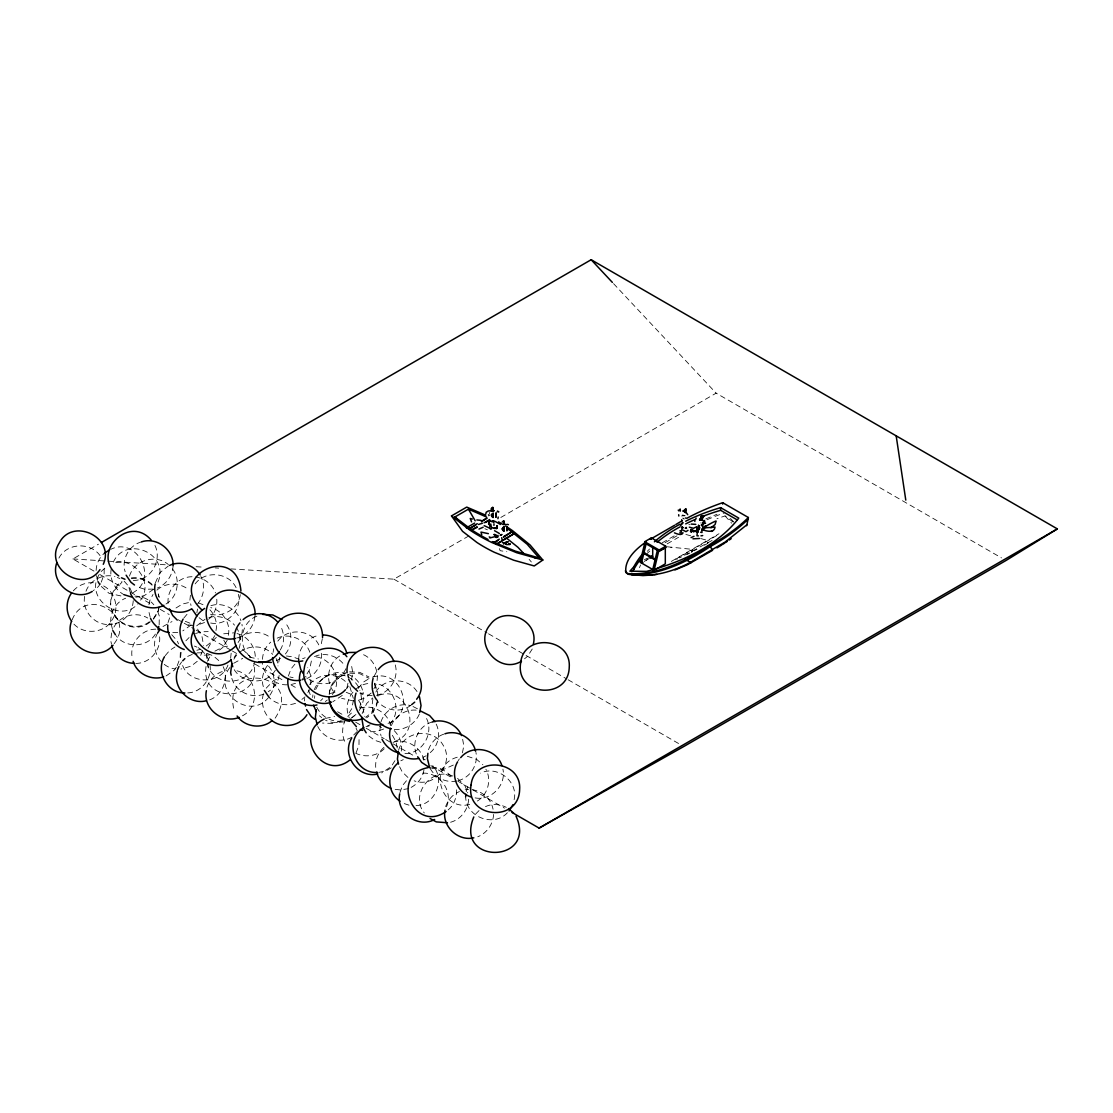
<?xml version="1.0" encoding="UTF-8"?>
<svg xmlns="http://www.w3.org/2000/svg" width="1113" height="1113" viewBox="0 0 1113 1113"><rect width="100%" height="100%" fill="white"/><g stroke="black" fill="none" stroke-linecap="round" stroke-linejoin="round"><path stroke-width="0.75" stroke-dasharray="5 3.75" d="M84.671 596.373C81.736 610.717 94.591 625.381 109.213 624.463M96.135 570.44C96.288 563.86 99.391 557.557 104.358 553.258M111.217 569.146C109.255 579.303 114.973 589.793 123.933 594.662M110.688 604.206C110.368 595.26 114.389 586.412 121.957 581.445M110.688 621.972C110.465 612.011 116.142 601.869 125.644 598.224M180.598 657.31L181.127 652.107M190.406 595.191L189.878 600.394L191.019 605.486M206.712 653.331L206.754 661.08M206.016 666.478C200.145 705.531 264.407 701.232 253.374 663.209M230.641 658.173L231.17 652.969M262.515 659.313C262.668 652.719 265.77 646.416 270.737 642.118M298.743 659.564C298.479 647.752 307.731 637.151 319.306 635.314M304.378 700.981L304.642 698.38M312.642 697.489L312.906 694.888M314.52 698.366L314.784 695.764M329.198 694.735C329.351 684.62 336.766 675.327 346.463 672.614M380.396 725.412L379.867 730.601L381.008 735.707M111.217 599.003L113.943 590.78L121.957 582.182M111.634 632.894L110.688 640.504L111.55 644.33M133.24 600.672C132.739 611.733 124.545 622.084 113.47 624.059M148.947 604.735L149.559 601.117L153.01 594.453M155.403 582.753L159.938 572.652L168.383 565.988M159.159 624.755L159.27 615.892L156.877 609.298M173.099 565.696C172.598 575.477 166.38 584.436 157.267 588.067M168.035 622.584L170.762 614.362M196.876 612.707L197.516 609.02M215.978 630.556C217.786 622.612 214.6 613.875 208.576 608.463M228.318 635.328C231.073 623.322 222.53 610.494 210.691 607.587M254.863 616.226C254.167 626.369 246.585 635.718 236.624 638.041M263.405 693.816C260.999 702.345 263.113 711.805 269.235 718.288M273.088 652.399L273.715 648.796M279.739 657.268L278 665.922M288.378 676.064L290.91 669.052L296.141 662.68M311.362 661.011L309.609 669.664L306.938 674.005M310.722 684.648L310.833 675.786L307.745 667.675M322.339 638.765L320.794 646.194M329.531 693.496C329.893 682.144 341.955 678.054 345.976 668.621M353.489 700.077L351.736 708.731L347.159 716.007M362.156 713.558L366.692 703.458L372.688 697.948M372.883 698.867L371.937 706.477L373.745 713.892M401.292 751.094C402.725 742.928 398.857 734.455 392.652 729.168C403.782 731.018 414.829 724.396 419.295 714.226M399.901 792.651L402.433 785.639L407.664 779.267M466.166 791.691L468.893 783.469M468.643 799.217C468.142 810.292 459.947 820.629 448.887 822.618M493.588 814.424C493.087 824.204 486.868 833.164 477.755 836.795M514.109 799.677C518.602 781.535 497.149 764.868 480.579 773.132M158.046 582.099C170.261 552.41 123.64 534.184 112.538 564.013M159.159 606.237L158.046 611.204L153.483 618.48M159.159 606.988L158.046 611.955L153.483 619.218M202.566 650.729L200.048 656.948M240.311 594.69C238.432 609.075 222.155 618.397 208.576 613.666M239.114 648.448C241.382 641.7 240.422 634.299 236.888 628.163M254.654 661.303C252.108 684.412 216.798 688.557 208.326 667.104M279.113 675.424C278.222 682.186 273.895 688.084 268.261 691.743M346.866 688.112L347.979 683.132M351.458 679.987L352.835 672.989L351.291 664.238M359.736 707.84L361.475 699.187L360.96 694.011M377.404 700.119C376.514 707.395 371.547 713.363 365.551 717.217M377.474 701.482C376.597 708.23 372.271 714.143 366.622 717.802M423.956 769.876C422.898 777.876 417.069 784.665 409.876 788.032M446.522 806.814C453.826 789.966 437.771 770.071 419.865 773.507M462.424 752.833L463.801 745.835L462.257 737.084M700.8 523.013L700.828 522.748M691.618 552.563L692.453 549.599L719.443 533.99M499.459 548.612L500.099 550.698L506.832 551.7M639.474 567.672L640.532 564.987M682.979 514.749L681.643 516.084M72.15 619.83C85.562 585.591 137.316 615.225 113.721 644.218M85.993 591.226C90.097 579.943 103.481 573.237 114.987 576.604M99.127 574.642C84.032 598.655 120.677 624.602 138.652 603.079M129.498 576.117C134.158 560.103 155.778 553.745 168.383 564.555M157.726 632.88C149.212 646.848 158.95 667.09 175.242 668.941M208.034 648.183L211.456 642.02L216.52 637.248M207.338 661.331L210.747 655.167M207.004 687.111C209.87 678.429 217.578 671.918 226.551 670.36M314.228 689.754C319 678.067 332.829 669.789 345.364 673.393M315.661 689.559L319.779 681.866L323.007 678.582M345.726 719.527C341.482 727.109 341.552 737.07 346.352 744.36M373.787 676.801L377.21 670.638M381.008 721.808C384.764 709.774 398.551 702.053 410.711 705.642M391.414 725.565C395.157 715.311 406.44 708.884 417.152 710.219M398.579 750.245C403.977 730.768 432.985 727.304 442.918 744.847C455.064 763.115 434.71 788.644 414.161 780.811M428.519 749.731C431.107 742.218 437.172 735.971 444.894 733.801M445.631 806.535C447.996 799.983 452.838 794.098 459.432 791.58M101.227 582.182L104.121 574.322L104.219 565.46M111.634 620.595C120.399 609.006 115.015 590.071 101.394 584.923M140.558 600.157C154.276 582.669 133.922 555.777 113.387 563.331M177.245 665.685L180.139 657.811L180.417 650.674M214.865 635.537L210.287 642.799L205.126 646.89M227.205 640.309L222.628 647.571L219.484 650.103M238.085 642.521C241.897 637.401 243.01 630.57 241.966 624.351M227.956 665.059C220.416 686.039 186.414 684.467 181.739 662.416M280.212 650.062C284.956 642.674 284.469 632.713 280.114 625.214M269.903 695.166C276.163 686.61 275.412 673.768 268.344 665.866M307.828 692.523L309.609 689.615M332.342 694.568C343.041 680.558 332.55 658.409 315.243 656.795M359.207 710.47C363.019 705.35 364.132 698.505 363.088 692.286M373.94 688.697C381.829 676.662 375.304 658.298 361.53 653.957M356.09 752.875L358.984 745L359.096 736.138M394.934 760.694L391.247 766.509L381.745 772.951M532.237 649.018L527.659 656.28L524.515 658.813M58.906 558.114C67.142 542.128 92.226 541.808 101.144 557.335M100.337 583.629L98.431 586.551L93.269 590.641M113.943 627.078C120.274 615.364 136.343 611.232 147.709 618.007M155.389 634.076C147.319 647.696 125.491 648.462 116.183 635.76M183.77 618.105L188.334 612.762M197.446 604.178C203.79 596.582 205.794 585.341 200.855 576.478M165.169 655.71L169.733 650.368L174.964 646.987M176.369 667.132L174.449 670.054L166.06 675.967M179.624 665.004L181.642 661.915M234.175 657.366L236.081 654.458M233.897 659.216C241.173 645.29 262.348 642.549 272.741 654.388M229.807 667.591C211.484 691.131 249.048 720.723 267.996 698.088M267.523 665.365C262.96 671.417 261.054 679.667 263.405 686.971M285.401 653.985C292.719 645.22 292.844 631.321 285.123 622.737M275.328 670.276C265.979 686.165 239.712 683.73 232.77 666.757M266.188 688.168L273.52 680.6L279.78 677.887M275.134 718.163C305.282 673.003 219.651 659.661 234.481 711.722M346.519 688.919L348.425 685.998M358.122 688.502L363.367 682.144L369.808 678.165M375.86 692.022C384.583 676.885 408.749 677.219 417.431 692.272M389.856 724.132C403.017 710.331 393.612 685.205 374.664 683.438M458.111 760.777L459.391 758.843M646.528 560.215L648.517 557.724M73.291 590.892C78.439 584.895 86.744 581.932 94.535 582.809M101.144 571.553L107.14 566.044M195.151 583.88C205.585 569.578 230.433 572.555 236.749 589.222M196.667 625.854L205.112 619.176M185.871 640.81L189.085 637.526M277.833 641.088C288.267 626.786 313.115 629.763 319.431 646.43M309.651 684.481C318.596 672.586 338.227 672.085 347.52 683.785M320.627 700.787L322.784 698.602M347.743 716.438L353.739 710.929M353.739 734.983L356.953 731.7M383.985 747.31C377.39 752.958 374.093 762.488 376.347 770.919M475.808 813.867L479.035 810.584M682.965 518.588L684.523 518.964M647.015 553.564L649.839 551.046M109.728 623.503C100.56 633.631 83.433 634.007 73.931 624.156M153.483 589.361L143.967 595.817L135.772 597.236M156.905 590.14C165.545 582.336 179.485 582.252 188.445 589.556M175.993 607.99L182.449 604.025L191.631 601.896M162.957 626.508L171.986 621.569M191.199 624.95L182.796 630.862M208.604 619.315C214.628 614.362 217.675 605.973 216.673 598.251M197.251 661.317L191.074 666.172L180.96 669.052M214.892 651.147L223.003 646.945L229.612 645.804M239.128 638.389C247.768 630.584 261.708 630.501 270.668 637.805M233.702 663.278L242.731 658.34M301.887 679.459L305.032 676.927M339.632 656.03C327.389 663.682 324.773 682.172 334.61 692.773M301.887 699.409L305.032 696.877M342.303 695.375L332.787 701.816M371.144 693.065L364.981 697.934L357.704 700.536M352.014 717.635L357.301 713.377M384.208 748.799C376.945 756.325 364.939 757.8 355.715 753.251M430.244 752.611C438.564 745.724 440.985 732.716 435.74 723.213M448.177 809.874C454.688 804.532 457.554 795.322 456.066 787.086M507.375 812.754C493.671 827.669 466.152 817.123 465.637 796.894M132.489 592.923C159.215 579.33 137.344 536.202 110.813 549.293M165.976 604.025C178.205 596.763 181.196 578.287 171.485 567.713M149.323 621.777C136.732 631.906 115.251 624.421 111.843 608.561M150.325 621.75C135.925 634.716 110.535 622.751 110.688 603.455M280.601 658.27L275.259 661.4M242.467 715.798C262.64 705.447 256.06 672.099 233.452 670.235M338.255 678.415C329.1 686.484 313.991 685.093 305.588 676.537M325.274 701.58L327.278 700.021M351.124 718.247L354.143 715.909M410.558 705.475C400.763 713.196 384.889 710.845 377.432 700.926M391.233 767.859L385.891 771.003L379.116 772.297M453.325 765.062L444.031 769.222L431.441 768.499M477.352 801.04C487.8 794.696 491.918 780.004 485.908 769.25M671.292 561.439L718.998 533.739M93.965 571.094L72.901 558.935L98.445 544.201M230.808 568.896L393.919 579.177L469.213 535.715M500.822 517.462L716.132 393.153L1001.491 557.891M662.263 542.782L675.341 535.228M665.059 542.699L677.9 535.283M667.16 543.867L678.54 537.301M644.344 559.825L647.14 558.197M644.19 561.481L648.448 559.032M670.847 547.679L671.612 547.234M675.563 559.241L692.453 549.599L692.036 551.881M712.07 540.459L682.032 556.611M704.473 545.189L707.91 543.297L707.91 540.681M693.969 550.852L697.002 549.224M683.493 518.853L682.923 517.948M676.732 559.38L677.427 559.004M689.893 552.994L687.055 554.483M679.695 557.836L681.643 556.806M204.528 622.501L197.251 625.103M256.922 616.185C239.726 622.376 236.958 648.712 252.484 658.326M187.638 656.406L193.899 653.693M209.647 699.882C223.421 694.749 229.793 676.774 221.863 664.224M306.951 678.527C316.482 674.297 322.798 663.654 321.309 653.248M323.646 678.067C336.265 669.734 355.214 675.939 359.93 690.436M340.272 676.676L346.533 673.963M340.995 720.862L333.719 723.478L322.464 723.047M351.972 737.168C339.896 744.11 323.104 738.67 317.497 725.871M383.679 729.001L376.403 731.617L367.846 731.77M394.684 741.425C423.608 731.742 407.372 685.121 378.935 695.235M400.819 760.791L403.282 759.636M422.829 757.369L426.168 755.783M705.767 518.908L717.036 514.234M141.518 541.878C129.122 545.189 121.164 559.491 125.143 571.706M195.54 633.547L201.286 631.753L208.187 631.628M277.193 638.152C289.477 632.295 305.56 639.419 309.817 652.26M302.597 658.715L305.171 657.741M314.464 656.6C325.205 651.522 338.825 656.225 345.002 666.158M330.311 693.538L336.056 691.743M325.455 718.455L334.637 716.341M367.554 725.773L370.128 724.813M432.22 722.017C418.335 725.648 410.989 742.413 416.832 755.324M457.262 757.216C425.556 766.161 442.362 815.356 473.011 803.391M485.491 806.619C492.085 803.53 499.862 804.017 506.276 807.342M733.133 522.067L725.064 515.917L723.255 516.515A191.603 110.618 0 0 0 716.939 518.769M210.913 605.695C222.823 601.702 236.972 608.894 240.951 620.776M208.91 617.632C217.911 614.64 228.499 617.952 234.537 625.158M223.713 633.798L233.786 632.852M196.848 650.27L200.771 649.241M301.901 680.085L305.838 679.055M291.592 684.398L295.529 683.368M263.906 694.109C250.133 699.493 232.979 690.116 231.212 675.188M372.396 677.205C403.059 667.271 417.194 716.508 385.515 724.076M367.763 683.563C352.348 685.705 342.693 703.583 349.204 717.704M295.529 703.333C286.486 706.463 276.024 704.376 269.235 697.545M376.444 695.305C390.566 692.884 399.859 676.537 394.656 663.153M360 708.216C372.716 703.903 387.908 712.515 390.719 725.676M344.334 721.892L333.163 722.74L325.608 720.403M365.996 726.761L369.168 725.94M393.014 742.371C406.203 737.877 421.73 747.296 424.067 761.014M408.763 788.561L400.569 789.98L393.585 789.145M458.013 780.672C470.201 777.89 478.423 764.631 475.947 752.444M131.39 577.897C139.083 576.743 147.528 579.414 152.801 585.201M131.39 578.649C139.083 577.494 147.528 580.165 152.801 585.953M133.31 580.402C151.438 580.903 163.611 558.392 153.733 543.311M192.048 576.729C177.287 576.743 164.71 591.991 168.773 606.432M153.344 589.097L144.773 589.25L137.233 586.913M155.806 629.151C141.031 629.165 128.468 644.413 132.53 658.854M177.746 632.421L170.623 632.657M197.071 652.872L203.957 652.747M209.188 655.042L200.632 655.195M135.772 663.39C150.436 663.668 162.289 648.587 159.27 634.424M349.635 671.793L359.791 672.363L368.973 676.968M349.705 673.142L359.861 673.727L369.043 678.332M187.735 692.912C201.843 692.481 212.694 677.678 209.814 664.085M342.428 720.987C331.841 722.796 321.128 716.522 316.649 706.95M404.937 753.501C423.065 754.002 435.225 731.505 425.347 716.41M456.706 781.02C445.715 783.302 434.167 777.236 429.507 767.107M465.178 789.785L468.615 789.451M416.053 805.575C435.086 805.228 445.854 779.434 432.693 765.619M688.836 524.64L690.088 524.668M683.591 515.667L684.732 515.722M685.135 515.709L682.339 515.876M134.826 596.095C141.949 596.22 149.267 599.17 153.831 604.776M120.941 595.942L109.102 593.354L100.629 585.883M210.663 623.03C226.746 626.16 241.952 610.147 238.46 594.314M192.994 625.506L184.661 624.379M286.389 655.988L293.109 656.893L299.272 659.369M249.34 657.185L258.369 658.979M287.335 684.801C274.452 685.511 263.155 674.548 262.251 661.915M372.173 695.708L363.84 694.582M353.447 700.94L341.608 698.352M431.621 767.288C439.649 767.372 447.676 771.226 452.198 777.973M475.126 797.896C491.209 801.026 506.415 785.013 502.923 769.18M72.901 558.935L168.341 564.959M196.111 566.712L203.053 567.143M215.199 567.908L218.663 568.131M667.244 546.789L691.966 549.321L691.966 551.38M195.512 576.937C204.416 578.259 212.527 584.311 215.477 592.951M289.853 676.941L293.109 677.65M467.321 756.256L476.754 759.442L482.875 764.742M380.855 742.315L374.65 740.27L368.389 735.637M472.079 789.66C482.291 791.079 491.167 798.995 493.059 809.248M409 805.158L402.795 803.127M685.9 534.463L690.867 535.84M700.8 538.567L707.423 540.403L707.423 543.019M198.351 602.815L204.528 605.291M237.041 633.561C247.74 636.233 255.42 646.653 255.294 657.616M185.315 621.318L191.492 623.809M346.213 692.314L352.39 694.804M207.227 653.456L213.39 655.933L219.511 661.219M379.324 726.525L381.634 727.401M452.699 776.025C431.621 766.342 409.459 794.863 424.303 812.963M117.296 577.48L119.87 578.551M347.673 674.269C355.186 676.704 360.918 683.507 362.755 691.09M413.02 706.518L418.891 709.538M194.399 646.069L196.973 647.14M422.717 758.718L425.291 759.789M484.878 528.703L487.424 529.816M490.11 515.806L488.148 514.345L488.718 515.973M393.919 579.177L487.035 632.935M488.537 633.798L524.585 654.611M526.087 655.474L566.628 678.888M568.131 679.765L682.283 745.654M99.975 574.572L152.606 604.957M160.133 609.298L169.148 614.515M178.177 619.718L182.685 622.32M184.188 623.197L194.719 629.262M196.222 630.139L230.808 650.103M232.311 650.98L238.335 654.444M254.877 664.002L284.956 681.365M290.966 684.843L298.479 689.184M337.587 711.75L345.1 716.09M355.631 722.17L360.139 724.772M366.163 728.25L384.208 738.67M385.71 739.533L391.72 743.011M393.223 743.874L415.789 756.896M430.828 765.591L451.878 777.737M457.888 781.215L471.425 789.034M472.928 789.896L504.509 808.135M457.568 778.335L465.039 785.931L467.78 792.846M203.109 620.706L196.862 616.059M242.509 649.185L250.968 657.477M198.267 647.669L200.27 649.088M407.915 777.43L402.183 771.879L398.899 765.313M319.361 715.77L321.699 717.579M201.286 649.797L206.726 655.96L208.799 660.51M124.169 581.209L129.623 587.372L131.696 591.921M171.708 634.674L177.162 640.838L178.539 643.871M730.434 518.435L733.662 521.83M613.555 283.648L716.132 393.153M725.064 515.917L731.617 523.166M529.12 559.352L531.346 561.982M392.388 735.29L396.033 741.828L397.397 748.868M358.497 700.091L362.921 707.631L364.466 716.382M223.741 640.114L228.151 647.655M197.599 629.095L202.023 636.636L203.568 645.387M374.427 683.145L377.516 691.256L378.114 697.795M374.497 684.495L377.585 692.62M349.872 686.791L353.308 698.352M356.007 728.027L357.384 731.046M308.44 689.935L310.485 695.347M276.121 658.451L279.21 666.562M489.47 514.136L489.247 512.175M158.255 593.799L159.27 597.375M158.255 594.551L158.922 596.93M150.213 617.353L148.419 609.924M130.165 592.339L128.357 584.923M112.496 629.402L110.98 623.252M97.68 580.471L95.871 573.042M347.673 675.354L348.244 677.914M348.091 674.269L348.439 677.72M706.978 519.785A195.067 112.622 0 0 1 724.41 512.898M647.265 551.311A173.684 100.281 0 0 1 649.547 549.001"/><path stroke-width="1.5" d="M701.023 517.879L701.162 516.112A23.651 18.657 24.9 0 0 703.597 516.502C701.413 519.882 701.246 517.128 701.58 518.255M508.947 543.701L510.324 543.965M492.725 507.375L491.25 508.585L491.334 511.284M685.58 510.185L685.079 512.397M494.506 528.397L497.302 528.174M698.95 527.033C697.489 533.544 687.194 531.221 691.841 529.969M496.217 514.637L495.911 517.35L496.245 515.152A8.208 6.692 -2.6 0 0 496.259 514.623L496.259 514.596M507.027 529.635L506.916 530.943L507.208 528.717A8.292 6.761 -2.6 0 0 507.236 528.188L507.027 529.621M493.935 525.378L493.991 524.126M678.666 514.721L678.833 516.029M505.845 543.214L506.512 544.577L509.963 544.494M679.946 510.811L680.126 508.947L680.377 510.909M702.498 518.769L702.011 520.161A23.651 18.657 24.9 0 0 699.562 519.785L699.562 519.701A23.651 18.657 24.9 0 0 702.011 520.077L702.011 520.161M699.687 527.673L699.173 529.593L698.686 526.839M496.175 514.832L495.814 515.778M507.152 528.397L506.985 529.51M681.699 520.161L682.074 521.051L681.768 520.035M496.593 528.731L497.066 525.795M493.296 517.503L493.17 514.665M504.245 531.096L504.106 528.119M698.421 535.868L696.975 535.77L697.503 530.122M502.158 528.856L503.897 526.532L504.272 528.132M155.194 583.963C150.978 603.274 174.644 619.273 191.283 609.048M167.771 625.186C166.839 635.815 174.254 646.138 184.243 649.547M206.392 690.714C202.608 708.48 222.517 724.229 239.128 717.384M288.044 678.568C285.582 694.234 301.609 708.564 316.982 704.96M347.103 672.809C344.418 646.556 384.834 636.97 393.974 661.637M361.683 717.356L363.548 728.542L366.177 732.799M399.706 793.861C395.602 812.601 418.043 828.67 434.668 819.474M427.893 753.334L427.364 758.523L429.507 767.107M445.019 810.139C441.666 826.18 457.93 841.581 473.832 837.825M465.637 796.894L465.902 794.292M503.994 542.657L503.549 544.007M685.427 518.004L686.93 518.241A224.353 129.525 0 0 1 697.42 512.926L701.468 511.076A217.675 125.672 0 0 1 722.685 502.686L748.381 517.517A217.536 125.588 0 0 1 734.024 529.844L730.851 532.209A224.562 129.651 0 0 1 709.732 545.467C685.552 561.272 657.519 575.504 627.802 573.598A4.647 2.685 0 0 1 625.923 572.513C624.045 559.477 636.497 548.5 646.361 541.711M505.177 542.88L505.219 543.881L505.831 543.394M690.686 531.708C691.674 532.571 691.563 529.593 691.41 531.777M502.631 528.174L503.911 527.019M56.805 562.733C49.584 582.92 74.084 602.592 92.268 591.42M71.455 621.36C62.759 645.331 96.901 664.489 113.081 645.192M177.315 670.819C172.223 687.458 188.793 704.946 205.71 700.912M231.782 663.835L230.641 672.642L231.212 675.188M300.663 671.542C294.375 689.545 313.504 708.689 331.479 702.164M316.301 709.691L315.369 717.287L317.163 724.716M356.021 693.121C350.442 709.398 365.704 727.805 382.789 724.549M373.092 678.346C371.158 685.678 372.09 693.816 376.695 699.98M390.496 728.292C385.418 744.931 401.988 762.433 418.891 758.384M398.371 751.442L397.424 759.052L398.565 764.144M533.35 644.051C539.318 620.108 504.147 604.832 490.151 624.769C473.248 644.357 499.626 674.826 521.496 661.15M694.943 519.548L694.832 521.454M495.855 513.844L496.064 513.037M488.941 522.234L488.593 524.14L489.386 522.637M700.606 532.251L702.011 532.487L701.746 529.051M103.272 564.291C115.432 537.245 72.428 516.877 59.17 543.116C43.226 568.27 83.823 594.175 99.975 569.606M158.046 629.735L158.783 626.424M419.657 712.57L421.034 705.572L419.49 696.821M485.811 513.914L486.186 512.258L488.259 510.992L492.697 510.505M681.448 531.082L682.464 526.797M644.733 543.047L640.156 562.246L654.124 570.301L658.715 551.102L665.741 547.54L665.741 546.219L651.328 537.885L644.719 541.697L644.719 543.033L659.146 551.352L665.741 547.54M642.646 562.788L641.519 563.025L646.096 543.826M652.761 569.522L657.352 550.323M690.867 529.969L690.756 531.527M691.535 530.984L690.477 531.249L691.076 529.969M746.67 525.753L748.381 517.517M696.877 526.88L696.696 530.539L698.338 532.209M702.985 529.858C706.546 531.165 714.421 533.322 715.047 527.047L710.79 527.492C713.795 527.687 703.124 526.88 701.844 529.565C703.778 531.513 703.402 525.586 701.677 524.905M698.227 526.783L697.851 528.244L698.7 526.922M506.902 526.964L507.194 527.353M693.552 530.971L693.496 531.708M505.956 542.615L505.705 543.381M691.382 531.04L690.825 530.511L691.535 531.694M693.844 531.527L697.308 531.346L699.548 527.298M497.65 536.591L498.054 535.381M685.344 511.368L687.737 514.707M679.918 530.831L681.351 531.235M493.894 520.675L492.224 521.468M696.571 531.777L697.489 531.318M164.501 656.74C155.305 671.612 167.27 693.371 184.883 692.968M183.102 619.134C175.506 631.864 182.504 649.867 196.584 654.319M193.94 630.473C181.725 652.301 212.653 676.732 231.031 659.898M177.524 669.623L178.929 666.548M351.722 738.072C341.079 755.101 358.261 778.836 377.808 773.98M457.596 761.835C450 774.565 456.998 792.567 471.091 797.019M473.79 816.956C453.881 865.051 537.468 863.618 516.029 816.177M699.562 519.785L700.926 518.213L700.049 518.672M691.09 537.621L694.011 536.313M490.026 528.174L490.346 529.106M688.029 530.331L685.998 531.666L683.062 530.178M416.624 699.242C434.766 675.73 396.395 646.639 378.281 669.553M512.996 804.643L509.058 810.932M681.1 524.529L682.213 522.79M71.552 593.006C65.57 601.229 65.681 613.18 71.705 621.318M157.726 632.88L159.743 629.791M239.907 622.904C219.15 648.796 261.666 679.167 279.321 651.508M306.938 714.713C299.592 727.012 280.601 729.168 270.403 719.193M696.168 518.157L695.945 518.505A6.845 4.842 45 0 0 695.917 519.075M702.442 526.199L704.056 520.355M491.556 509.253L492.836 507.389M502.172 522.094L503.674 520.731M642.048 554.566A173.684 100.281 0 0 0 633.714 566.948L629.902 571.178L646.444 571.386A179.889 103.857 0 0 0 738.754 518.101L720.626 507.639A173.684 100.281 0 0 0 685.691 521.204M631.808 571.734L633.714 569.619A173.684 100.281 0 0 1 642.048 557.237M680.46 525.614L683.173 522.679M497.928 518.686L498.207 517.03M182.713 660.83L184.855 658.632M398.051 763.031C386.294 772.561 387.227 793.054 400.054 801.193M460.685 757.661C471.884 743.804 496.621 748.59 501.907 765.605M701.788 525.322L701.51 525.489M491.417 529.009L491.556 528.188M746.92 524.752L725.161 542.031L690.408 562.385C674.617 570.691 655.933 576.854 638.013 574.781M104.358 553.258L109.589 549.864M204.653 608.408C174.393 628.428 211.651 671.918 236.179 645.443M243.121 619.621C252.832 610.745 269.499 611.941 277.763 622.209M345.461 689.754C330.352 706.574 299.216 690.95 304.252 668.704C306.103 648.642 334.776 640.81 346.866 656.698M363.881 727.512C343.374 739.394 354.017 774.356 377.697 772.422M411.573 704.696L414.718 702.164M271.989 720.695C261.931 729.585 244.568 726.998 237.111 715.979M350.15 759.762C322.937 782.216 292.399 734.26 324.231 719.04M446.118 811.502C413.549 834.291 389.105 774.551 428.185 767.622M703.416 522.234L704.919 521.162L703.319 521.635M696.168 527.006L693.399 528.299L689.323 527.159M505.733 526.171A206.545 119.244 0 0 1 512.495 530.637L530.066 544.953L542.838 560.02L534.24 565.947L513.719 560.215L494.242 552.243A156.989 90.64 0 0 1 476.879 542.434L462.549 531.332L451.488 515.903L466.737 507.097L485.811 515.249M101.45 542.462L591.156 259.732L1057.35 528.898L1005.999 560.493L683.772 746.517L539.109 828.1L512.036 812.476M493.017 517.1C489.261 516.001 494.2 511.799 493.17 514.749M460.615 522.442L454.869 516.989L468.448 509.156L486.492 517.002M466.347 527.882L474.653 523.082M475.849 525.002L468.837 529.051L477.254 523.68M481.47 521.246L487.077 518.004L481.47 521.76M468.837 528.536L471.481 530.066L477.087 526.825M484.113 522.776L489.72 519.534M477.087 527.325L471.481 530.066M485.505 522.47L488.315 520.856M497.901 540.445L493.685 542.88L499.306 539.137M503.507 536.703L511.924 531.847L514.568 533.377L496.328 544.41L500.544 541.475M503.507 537.217L511.924 531.847M503.34 539.847L514.568 533.377M650.368 539.249L674.673 525.211M644.719 541.697L659.146 550.031L665.741 546.219M641.519 563.025L642.758 562.302M649.867 558.211L652.705 556.57L652.705 546.636M655.529 569.494L665.31 563.846L665.31 547.29M674.965 569.953L687.389 564.75L712.557 550.337L709.732 545.467M539.109 828.1L1057.35 528.898M491.974 521.872L493.407 521.051L492.53 521.343M699.548 538.483L692.912 538.817M482.43 523.249L478.493 524.46M483.153 527.242L478.952 529.078M163.848 605.333C151.869 611.524 135.939 605.848 130.485 593.507M506.888 524.348L508.418 524.64M490.875 520.884L489.289 521.58L490.777 521.009M711.569 527.325L715.075 524.543L716.118 521.037C714.602 520.981 697.628 530.47 704.501 528.661M169.607 565.404C180.362 560.326 193.982 565.028 200.159 574.962M343.305 654.291L349.065 652.496L355.965 652.371M685.622 508.905L683.243 511.117L685.302 512.008M702.693 535.562L700.953 535.826M681.74 532.807L679.806 532.793M141.518 541.878C156.613 536.647 173.781 549.78 173.099 565.696M163.639 676.843C151.438 680.933 136.718 673.768 133.143 661.289M362.212 718.803C347.312 724.674 329.74 713.308 328.933 697.336M432.22 722.017C443.517 718.233 457.137 724.507 461.561 735.568M444.894 733.801C457.61 729.488 472.802 738.1 475.599 751.261M701.913 518.046L702.929 517.74M506.429 541.711L508.279 541.878M653.721 574.795L656.809 574.391M503.772 524.056L503.952 520.995M109.213 624.463L112.051 624.198M262.668 614.39L272.824 614.974L282.02 619.579M235.302 638.389C211.943 644.399 195.443 610.926 214.461 596.109C229.153 582.016 256.296 594.579 255.072 615.002M271.322 662.43L258.717 661.706M302.778 660.927C290.716 663.501 277.401 655.654 274.591 643.537M300.482 680.224C286.723 682.686 273.422 671.292 272.56 657.588M447.468 822.744L436.282 821.895L430.049 818.514M652.176 575.004L642.994 575.588L628.887 574.405A4.689 2.713 0 0 1 627.009 573.32L626.522 572.569M702.275 523.875L705.572 523.207L702.386 522.86M489.803 537.969L494.562 536.744L496.648 537.287M494.297 528.202L495.953 528.174M506.137 541.878L507.653 541.85M691.284 524.084L695.806 524.362M481.108 520.383L476.837 519.938M629.902 573.849L633.214 573.891M491.779 510.589L493.977 510.672M495.675 537.301L496.774 537.496M503.786 521.677L503.98 524.696M322.742 634.994C333.747 634.911 344.46 642.674 346.853 653.595M134.339 663.32C124.03 663.362 114.222 655.585 111.843 645.61M534.449 557.683L539.179 558.003L527.117 544.187L510.728 531.012A198.907 114.834 0 0 0 506.999 528.508M701.246 525.016L702.261 525.099M691.187 529.371L693.802 530.623M488.37 533.656L480.969 532.084L481.748 534.699M497.358 511.618L498.819 511.827L497.428 511.117M503.619 523.986L506.053 524.793M494.005 510.784C491.988 510.157 493.532 506.749 493.045 511.563M503.786 524.112L504.954 524.306M131.473 596.999L123.933 594.662M169.19 632.574C161.051 631.516 154.137 625.756 150.547 618.508M391.373 728.82C383.762 727.512 377.474 721.836 374.065 715.061M349.788 721.335C339.674 719.958 330.923 711.416 329.587 701.246M399.303 752.958C391.693 751.637 385.39 745.974 381.996 739.199M686.22 527.409L686.526 528.341L685.246 528.188M493.24 513.107L491.32 514.665L492.586 517.434M542.838 560.02L516.682 552.716L491.876 542.532A200.048 115.488 0 0 1 469.756 530.038L451.488 515.903M539.179 558.003L515.208 551.088L492.377 541.6M472.371 519.048L470.256 518.491L471.55 521.858M683.66 511.201L685.26 511.994M491.932 527.52L495.09 528.508M502.422 542.504L505.622 543.506M683.006 510.95L683.939 511.243M494.45 534.365L496.635 535.297M685.441 512.717L686.123 508.919M682.45 527.548L681.546 527.242L683.132 527.785L682.269 527.492M503.521 531.026L502.172 529.023M420.408 710.929L429.59 715.534L435.044 721.711M489.205 536.911L490.346 537.37M121.47 577.814L124.976 579.275M360.334 693.121L362.671 694.095M360.306 729.432L362.643 730.406M430.272 768.026L421.674 762.405L417.709 756.743M391.066 788.366C384.208 785.528 378.295 779.573 376.639 772.185M691.145 562.705L685.441 559.491M503.966 530.692L502.589 529.19M484.197 525.67L486.868 526.866A141.824 81.889 0 0 1 489.483 528.119M509.921 544.354L508.919 543.854M493.852 534.518L497.928 537.009M674.436 532.849C676.815 533.85 681.879 535.979 683.048 532.835M700.856 517.114A173.684 100.281 0 0 1 720.626 510.311L737.363 519.966M651.342 555.777L652.705 556.57M493.685 542.379L496.328 543.895M508.571 808.595L513.677 813.172M506.234 537.885L517.948 547.29L524.07 553.843M630.542 573.96L631.6 574.767C660.246 575.059 686.846 562.162 710.164 546.636A220.165 127.105 0 0 0 731.06 533.503L734.204 531.165A213.571 123.306 0 0 0 748.381 518.95M625.297 570.941L626.369 571.748M357.593 691.187L351.847 685.65L348.578 679.069M356.397 726.608L350.08 719.123M202.343 610.286C164.46 576.826 236.61 541.224 240.937 591.003M314.882 719.374L311.362 716.661L306.52 709.565M134.492 584.993L130.972 582.28L126.131 575.184M177.245 620.094L172.668 615.447L169.399 608.867M118.743 575.894C88.929 555.095 128.565 513.01 151.382 540.306M454.869 516.989L471.898 530.025A192.646 111.23 0 0 0 488.051 539.429M591.156 259.732L612.373 282.396M678.958 510.519L678.248 510.13L678.666 510.742M269.235 697.545L264.393 690.45M196.862 616.059L192.006 608.978M303.376 673.699L300.747 669.456L298.618 660.872M316.259 711.513L313.518 705.197M98 581.626L99.753 584.464M112.83 630.556L115.446 634.813M468.448 509.156L475.195 520.828M493.24 520.634L493.894 522.846M232.77 666.757L230.92 659.439M207.338 663.626L208.326 667.104M496.134 513.051L496.217 513.803M304.948 703.527L305.519 706.087M274.299 642.257C266.146 607.281 323.215 601.757 322.547 637.54M501.685 537.676L502.213 540.515M490.763 524.014L491.292 526.825M489.164 522.873L489.957 527.117M896.174 435.837L905.787 500.113M722.685 502.686L722.685 504.106M720.626 507.639L720.626 510.311M703.597 516.502L703.597 516.571A23.651 18.657 24.9 0 0 701.162 516.195L701.162 516.195M659.146 550.031L659.146 551.352M651.328 537.885L651.328 539.221M633.714 566.948L633.714 569.619M731.171 538.664A201.383 116.267 0 0 1 729.238 540.028M727.276 541.377A201.383 116.267 0 0 1 725.286 542.713M724.271 543.367A201.383 116.267 0 0 1 722.212 544.674M721.182 545.328A201.383 116.267 0 0 1 716.939 547.874M675.855 524.487A224.353 129.525 0 0 1 681.921 520.912M654.402 541.808A173.684 100.281 0 0 1 680.001 524.181M656.99 542.281A173.684 100.281 0 0 1 680.001 526.866M685.691 523.889A173.684 100.281 0 0 1 694.637 519.701M496.217 513.83A8.208 6.692 -2.6 0 1 496.203 514.359M507.194 527.381A8.292 6.761 -2.6 0 1 507.166 527.91M498.554 521.886A206.545 119.244 0 0 1 502.909 524.432M495.048 521.385A198.907 114.834 0 0 1 500.488 524.473M494.548 530.734A141.824 81.889 0 0 1 499.403 533.503M471.063 785.027C465.22 818.598 519.034 823.147 519.646 789.312C521.607 759.887 473.943 755.657 471.063 785.027M520.689 662.666C514.846 696.237 568.66 700.787 569.258 666.965C571.233 637.526 523.569 633.297 520.689 662.666M497.08 525.851L496.676 527.506L497.08 525.851M705.503 526.018L704.432 526.922L705.517 526.004M492.753 508.21L492.002 508.669L492.753 508.21M698.463 525.35L699.159 526.226L698.463 525.35M501.782 534.504L500.196 535.214L501.699 534.643M712.445 530.984L711.263 531.374L712.445 530.984M644.942 553.189L643.815 553.425L655.056 559.922L656.183 559.686L644.942 553.189M685.566 509.517L685.928 510.199L685.58 509.517"/></g></svg>
